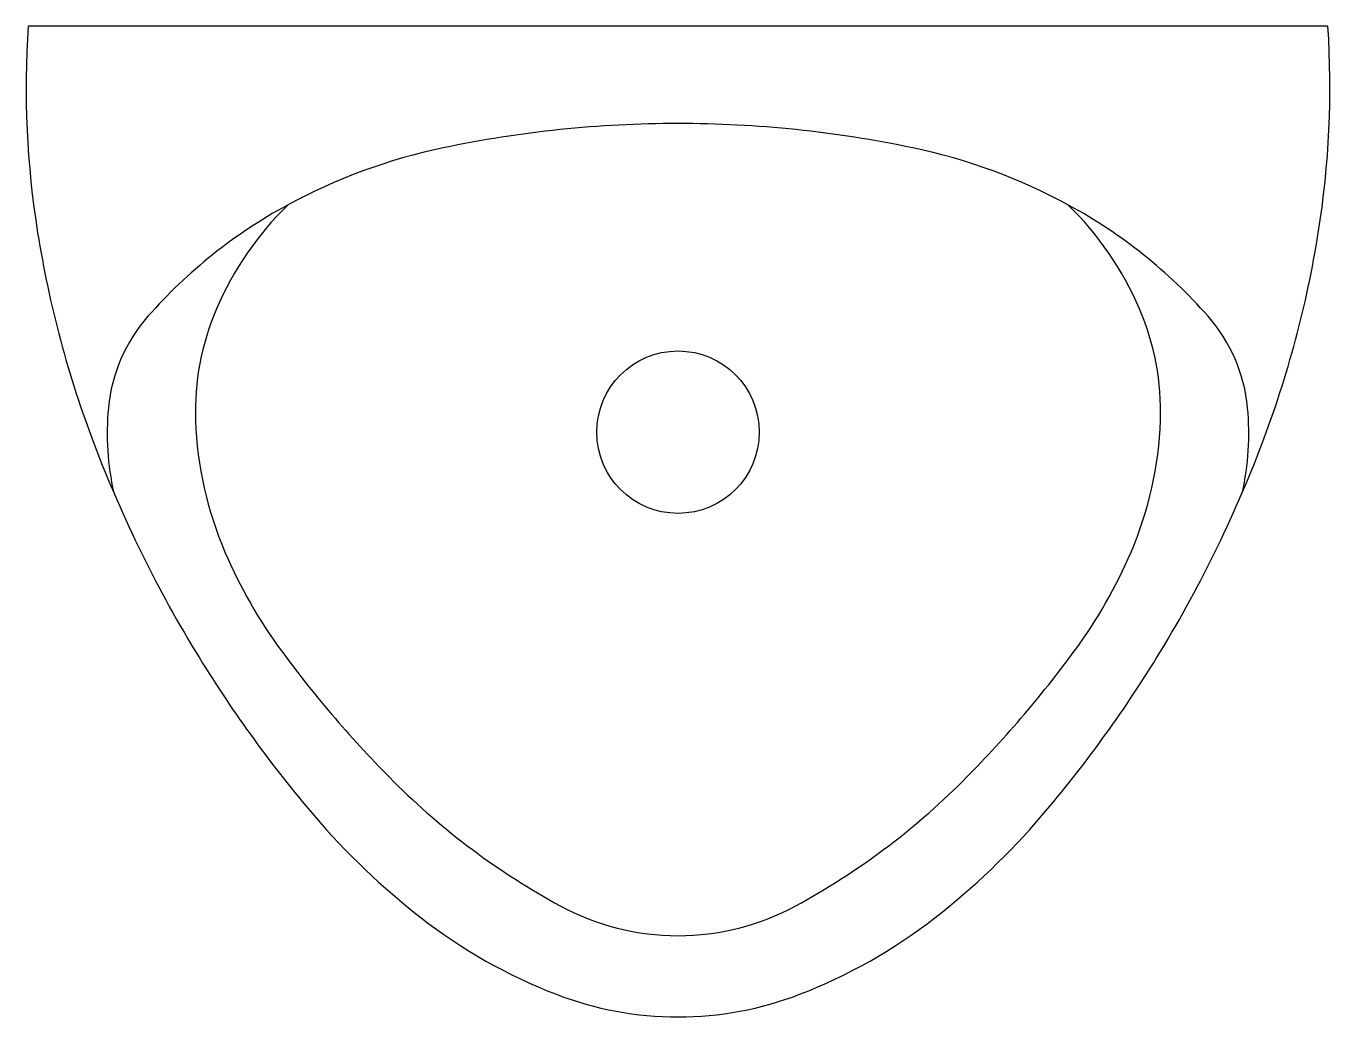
# Model space of a CAD drawing. Extents: x 26.938 to 27.339, y 36.091 to 36.396.
import ezdxf

# ---------------------------------------------------------------- set-up
doc = ezdxf.new("R2010")
doc.units = 0
doc.header["$MEASUREMENT"] = 0

msp = doc.modelspace()

# ---------------------------------------------------------------- linework, layer by layer
for points in [[(27.33823, 36.39622), (26.93823, 36.39622, 0.056281), (26.94117, 36.33259, 0.051243), (26.95856, 36.2675, 0.047086), (26.99094, 36.20174, 0.038643), (27.02624, 36.15321, 0.050944), (27.05918, 36.12173, 0.073316), (27.10079, 36.09819, 0.092337), (27.13823, 36.09122, 0.092337), (27.17566, 36.09819, 0.073316), (27.21728, 36.12173, 0.050944), (27.25022, 36.15321, 0.038643), (27.28551, 36.20174, 0.047086), (27.31789, 36.2675, 0.051243), (27.33528, 36.33259, 0.056281)], [(27.13823, 36.24622, -0.999985), (27.13823, 36.29622, -0.999985)]]:
    msp.add_lwpolyline(points, format="xyb", close=True)
for points in [[(27.31187, 36.25258, 0.078162), (27.31352, 36.27871, 0.158684), (27.30135, 36.30688, 0.087457), (27.25858, 36.34103, 0.073385), (27.21049, 36.35874, 0.051629), (27.13823, 36.36622), (27.13823, 36.36622, 0.051629), (27.06597, 36.35874, 0.073385), (27.01788, 36.34103, 0.087457), (26.97511, 36.30688, 0.158684), (26.96294, 36.27871, 0.078162), (26.96459, 36.25259)], [(27.01823, 36.34122, 0.099174), (26.99622, 36.30923, 0.110283), (26.98976, 36.27479, 0.092873), (26.9988, 36.23432, 0.05733), (27.0162, 36.20389, 0.037877), (27.05071, 36.16371, 0.072182), (27.10201, 36.12542, 0.124936), (27.13823, 36.11622), (27.13823, 36.11622, 0.124936), (27.17444, 36.12541, 0.072182), (27.22574, 36.16371, 0.037877), (27.26025, 36.20389, 0.05733), (27.27766, 36.23432, 0.092873), (27.28669, 36.27479, 0.110283), (27.28024, 36.30923, 0.099174), (27.25823, 36.34122)]]:
    msp.add_lwpolyline(points, format="xyb")

doc.saveas('drawing.dxf')
